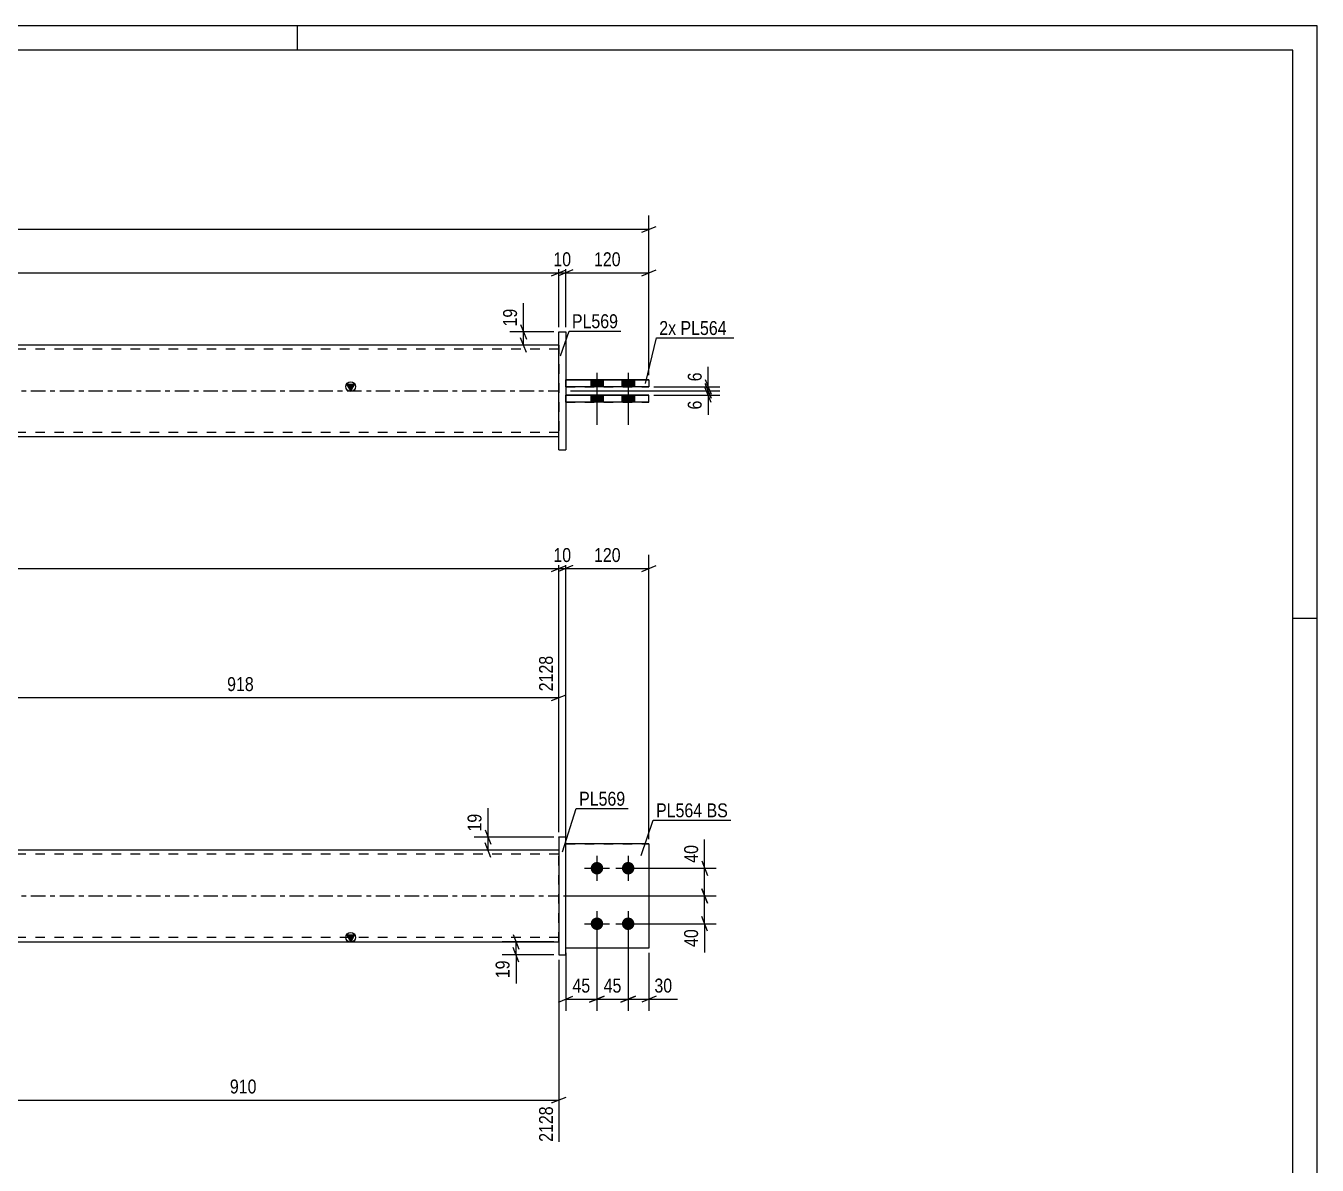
# Model space of a CAD drawing. Header units: millimetres. Extents: x 0 to 594, y 0 to 420.
# Drawn here: x 328.1 to 594, y 185.4 to 420 of the extents above; entities that cross this region are included whole.
import ezdxf

# ---------------------------------------------------------------- set-up
doc = ezdxf.new("R2010")
doc.units = ezdxf.units.MM
doc.linetypes.add('DXK_LINE_DOT2', pattern=[3.9198, 1.9599, -1.9599])
doc.linetypes.add('DXK_LINE_DOT3', pattern=[5.9187, 2.979, -0.9799, 0.9799, -0.9799])
doc.styles.add('Arial Narrow', font='ARIALN.TTF', dxfattribs={"height": 0.2})

# ---------------------------------------------------------------- blocks, each defined once
blk = doc.blocks.new('Unknown-585758953-1127')
at = {"color": 5, "linetype": 'Continuous'}
for p, q in [((594, 420), (0, 420)), ((384, 415), (384, 420)), ((594, 0), (594, 420)), ((589, 415), (5, 415)), ((589, 5), (589, 415)), ((594, 298), (589, 298))]:
    blk.add_line(p, q, dxfattribs=at)
blk = doc.blocks.new('Part-585758953-1978 - 1917')
at = {"color": 2, "linetype": 'Continuous'}
for q in [(439.24, 251.57), (456.39, 251.57)]:
    blk.add_line((456.39, 251.57), q, dxfattribs=at)
at = {"color": 7, "linetype": 'DXK_LINE_DOT2'}
for p, q in [((439.24, 251.57), (456.39, 251.57)), ((439.24, 251.57), (439.24, 251.57)), ((439.24, 230.14), (439.24, 251.57)), ((456.39, 251.57), (456.39, 230.14)), ((456.39, 230.14), (439.24, 230.14)), ((456.39, 230.14), (439.24, 230.14))]:
    blk.add_line(p, q, dxfattribs=at)
blk = doc.blocks.new('Part-585758953-1923 - 1917')
at = {"color": 2, "linetype": 'Continuous'}
for p, q in [((456.39, 251.57), (439.24, 251.57)), ((456.39, 251.57), (456.39, 251.57)), ((456.39, 251.57), (456.39, 230.14)), ((456.39, 230.14), (439.24, 230.14))]:
    blk.add_line(p, q, dxfattribs=at)
at = {"color": 7, "linetype": 'DXK_LINE_DOT2'}
for p, q in [((456.39, 251.57), (439.24, 251.57)), ((439.24, 251.57), (439.24, 251.57)), ((439.24, 230.14), (439.24, 251.57)), ((456.39, 251.57), (456.39, 251.57)), ((456.39, 230.14), (439.24, 230.14))]:
    blk.add_line(p, q, dxfattribs=at)
blk = doc.blocks.new('Bolt-585758953-1928 - 1917')
at = {"linetype": 'Continuous'}
for points in [[(445.67, 247.85), (445.94, 247.82), (446.2, 247.74), (446.43, 247.61), (446.63, 247.43), (446.79, 247.21), (446.9, 246.96), (446.95, 246.7), (446.95, 246.43), (446.9, 246.17), (446.79, 245.92), (446.63, 245.71), (446.43, 245.53), (446.2, 245.39), (445.94, 245.31), (445.67, 245.28), (445.41, 245.31), (445.15, 245.39), (444.92, 245.53), (444.72, 245.71), (444.56, 245.92), (444.45, 246.17), (444.39, 246.43), (444.39, 246.7), (444.45, 246.96), (444.56, 247.21), (444.72, 247.43), (444.92, 247.61), (445.15, 247.74), (445.41, 247.82)], [(452.1, 247.85), (452.37, 247.82), (452.62, 247.74), (452.86, 247.61), (453.06, 247.43), (453.21, 247.21), (453.32, 246.96), (453.38, 246.7), (453.38, 246.43), (453.32, 246.17), (453.21, 245.92), (453.06, 245.71), (452.86, 245.53), (452.62, 245.39), (452.37, 245.31), (452.1, 245.28), (451.83, 245.31), (451.58, 245.39), (451.35, 245.53), (451.15, 245.71), (450.99, 245.92), (450.88, 246.17), (450.82, 246.43), (450.82, 246.7), (450.88, 246.96), (450.99, 247.21), (451.15, 247.43), (451.35, 247.61), (451.58, 247.74), (451.83, 247.82)], [(445.67, 236.42), (445.94, 236.4), (446.2, 236.31), (446.43, 236.18), (446.63, 236), (446.79, 235.78), (446.9, 235.54), (446.95, 235.27), (446.95, 235), (446.9, 234.74), (446.79, 234.5), (446.63, 234.28), (446.43, 234.1), (446.2, 233.96), (445.94, 233.88), (445.67, 233.85), (445.41, 233.88), (445.15, 233.96), (444.92, 234.1), (444.72, 234.28), (444.56, 234.5), (444.45, 234.74), (444.39, 235), (444.39, 235.27), (444.45, 235.54), (444.56, 235.78), (444.72, 236), (444.92, 236.18), (445.15, 236.31), (445.41, 236.4)], [(452.1, 236.42), (452.37, 236.4), (452.62, 236.31), (452.86, 236.18), (453.06, 236), (453.21, 235.78), (453.32, 235.54), (453.38, 235.27), (453.38, 235), (453.32, 234.74), (453.21, 234.5), (453.06, 234.28), (452.86, 234.1), (452.62, 233.96), (452.37, 233.88), (452.1, 233.85), (451.83, 233.88), (451.58, 233.96), (451.35, 234.1), (451.15, 234.28), (450.99, 234.5), (450.88, 234.74), (450.82, 235), (450.82, 235.27), (450.88, 235.54), (450.99, 235.78), (451.15, 236), (451.35, 236.18), (451.58, 236.31), (451.83, 236.4)]]:
    blk.add_hatch(color=1, dxfattribs=at).paths.add_polyline_path(points)
at = {"color": 1, "linetype": 'Continuous'}
for p, q in [((445.67, 249.14), (445.67, 244)), ((452.1, 249.14), (452.1, 244)), ((443.1, 246.57), (448.24, 246.57)), ((449.53, 246.57), (454.67, 246.57)), ((445.67, 237.71), (445.67, 232.57)), ((452.1, 237.71), (452.1, 232.57)), ((443.1, 235.14), (448.24, 235.14)), ((449.53, 235.14), (454.67, 235.14))]:
    blk.add_line(p, q, dxfattribs=at)
blk = doc.blocks.new('Part-585758953-1973 - 1917')
at = {"color": 2, "linetype": 'Continuous'}
for p, q in [((437.82, 252.99), (437.82, 253)), ((437.82, 253), (437.82, 228.71)), ((437.82, 253), (439.24, 253)), ((439.24, 252.99), (437.82, 252.99)), ((439.24, 228.71), (439.24, 253)), ((437.82, 228.71), (439.24, 228.71))]:
    blk.add_line(p, q, dxfattribs=at)
at = {"color": 7, "linetype": 'DXK_LINE_DOT2'}
blk.add_line((437.82, 228.72), (439.24, 228.72), dxfattribs=at)
blk = doc.blocks.new('Part-585758953-1984 - 1917')
at = {"linetype": 'Continuous'}
blk.add_hatch(color=2, dxfattribs=at).paths.add_polyline_path([(394.96, 231.43), (394.16, 232.83), (395.76, 232.83)])
at = {"color": 2, "linetype": 'Continuous'}
for p, q in [((437.82, 250.28), (133.8, 250.28)), ((133.8, 231.43), (437.82, 231.43)), ((394.96, 231.43), (394.16, 232.83)), ((394.16, 232.83), (395.76, 232.83)), ((395.76, 232.83), (394.96, 231.43))]:
    blk.add_line(p, q, dxfattribs=at)
at = {"color": 7, "linetype": 'DXK_LINE_DOT2'}
for p, q in [((437.82, 231.43), (437.82, 250.28)), ((437.82, 249.43), (133.8, 249.43)), ((437.82, 232.28), (133.8, 232.28))]:
    blk.add_line(p, q, dxfattribs=at)
at = {"color": 7, "linetype": 'DXK_LINE_DOT3'}
blk.add_line((133.8, 240.85), (437.82, 240.85), dxfattribs=at)
at = {"color": 2, "linetype": 'Continuous'}
blk.add_circle((394.96, 232.33), 1, dxfattribs=at)
blk = doc.blocks.new('Part-585758953-2460 - 2437')
at = {"color": 2, "linetype": 'Continuous'}
for p, q in [((437.82, 356.98), (437.82, 356.97)), ((437.82, 356.97), (437.82, 356.98)), ((437.82, 356.98), (439.24, 356.98)), ((437.82, 332.68), (437.82, 356.97)), ((437.82, 356.97), (439.24, 356.97)), ((439.24, 356.97), (439.24, 356.98)), ((439.24, 356.98), (439.24, 356.97)), ((439.24, 356.97), (439.24, 332.68)), ((437.82, 332.68), (439.24, 332.68))]:
    blk.add_line(p, q, dxfattribs=at)
at = {"color": 7, "linetype": 'DXK_LINE_DOT2'}
for p, q in [((437.82, 332.69), (439.24, 332.69)), ((439.24, 332.69), (439.24, 332.68))]:
    blk.add_line(p, q, dxfattribs=at)
blk = doc.blocks.new('Bolt-585758953-2444 - 2437')
at = {"linetype": 'Continuous'}
for points in [[(446.96, 347.12), (444.39, 347.12), (444.39, 345.69), (446.96, 345.69)], [(446.96, 347.11), (444.39, 347.11), (444.39, 345.68), (446.96, 345.68)], [(453.39, 347.12), (450.82, 347.12), (450.82, 345.69), (453.39, 345.69)], [(453.39, 347.11), (450.82, 347.11), (450.82, 345.68), (453.39, 345.68)], [(446.96, 343.97), (444.39, 343.97), (444.39, 342.55), (446.96, 342.55)], [(446.96, 343.97), (444.39, 343.97), (444.39, 342.54), (446.96, 342.54)], [(453.39, 343.97), (450.82, 343.97), (450.82, 342.55), (453.39, 342.55)], [(453.39, 343.97), (450.82, 343.97), (450.82, 342.54), (453.39, 342.54)]]:
    blk.add_hatch(color=1, dxfattribs=at).paths.add_polyline_path(points)
at = {"color": 1, "linetype": 'Continuous'}
for p, q in [((445.67, 348.55), (445.67, 337.83)), ((445.67, 348.54), (445.67, 337.83)), ((452.1, 348.55), (452.1, 337.83)), ((452.1, 348.54), (452.1, 337.83)), ((444.39, 347.12), (444.39, 345.69)), ((444.39, 347.11), (444.39, 345.68)), ((446.96, 347.12), (446.96, 345.69)), ((446.96, 347.11), (446.96, 345.68)), ((450.82, 347.12), (450.82, 345.69)), ((450.82, 347.11), (450.82, 345.68)), ((453.39, 347.12), (453.39, 345.69)), ((453.39, 347.11), (453.39, 345.68)), ((444.39, 343.97), (444.39, 342.55)), ((444.39, 343.97), (444.39, 342.54)), ((446.96, 343.97), (446.96, 342.55)), ((446.96, 343.97), (446.96, 342.54)), ((450.82, 343.97), (450.82, 342.55)), ((450.82, 343.97), (450.82, 342.54)), ((453.39, 343.97), (453.39, 342.55)), ((453.39, 343.97), (453.39, 342.54))]:
    blk.add_line(p, q, dxfattribs=at)
blk = doc.blocks.new('Part-585758953-2472 - 2437')
at = {"linetype": 'Continuous'}
blk.add_hatch(color=2, dxfattribs=at).paths.add_polyline_path([(394.96, 344.83), (394.16, 346.23), (395.76, 346.23)])
at = {"color": 2, "linetype": 'Continuous'}
for p, q in [((437.82, 354.26), (133.8, 354.26)), ((394.96, 344.83), (394.16, 346.23)), ((394.16, 346.23), (395.76, 346.23)), ((395.76, 346.23), (394.96, 344.83)), ((437.82, 335.4), (133.8, 335.4))]:
    blk.add_line(p, q, dxfattribs=at)
at = {"color": 7, "linetype": 'DXK_LINE_DOT2'}
for p, q in [((437.82, 354.26), (437.82, 335.4)), ((437.82, 353.4), (133.8, 353.4)), ((437.82, 336.26), (133.8, 336.26))]:
    blk.add_line(p, q, dxfattribs=at)
at = {"color": 7, "linetype": 'DXK_LINE_DOT3'}
blk.add_line((133.8, 344.83), (437.82, 344.83), dxfattribs=at)
at = {"color": 2, "linetype": 'Continuous'}
blk.add_circle((394.96, 345.73), 1, dxfattribs=at)
blk = doc.blocks.new('Part-585758953-2477 - 2437')
at = {"color": 2, "linetype": 'Continuous'}
for p, q in [((456.39, 343.98), (439.24, 343.98)), ((439.24, 343.97), (456.39, 343.97)), ((456.39, 342.54), (456.39, 343.98)), ((456.39, 342.54), (439.24, 342.54))]:
    blk.add_line(p, q, dxfattribs=at)
at = {"color": 7, "linetype": 'DXK_LINE_DOT2'}
for p, q in [((439.24, 342.54), (439.24, 343.98)), ((439.24, 342.55), (456.39, 342.55))]:
    blk.add_line(p, q, dxfattribs=at)
blk = doc.blocks.new('Part-585758953-2482 - 2437')
at = {"color": 2, "linetype": 'Continuous'}
for p, q in [((456.39, 347.12), (439.24, 347.12)), ((439.24, 347.11), (456.39, 347.11)), ((456.39, 347.12), (456.39, 345.68)), ((456.39, 345.68), (439.24, 345.68))]:
    blk.add_line(p, q, dxfattribs=at)
at = {"color": 7, "linetype": 'DXK_LINE_DOT2'}
for p, q in [((439.24, 345.68), (439.24, 347.12)), ((439.24, 345.69), (456.39, 345.69))]:
    blk.add_line(p, q, dxfattribs=at)
blk = doc.blocks.new('StraightDimension-585758953-2246 - 1917')
at = {"color": 7, "linetype": 'Continuous'}
for p, q in [((467.25, 248.07), (468.45, 245.07)), ((453.1, 246.57), (470.25, 246.57)), ((467.85, 240.85), (467.85, 246.57)), ((468.45, 239.35), (467.25, 242.35)), ((438.82, 240.85), (470.25, 240.85))]:
    blk.add_line(p, q, dxfattribs=at)
at = {"color": 0}
blk.add_wipeout([(467.1, 251.95), (462.9, 251.95), (462.9, 247.09), (467.1, 247.09)], dxfattribs=at)
at = {"color": 7, "linetype": 'Continuous'}
blk.add_line((467.85, 246.57), (467.85, 252.47), dxfattribs=at)
blk.add_line((467.85, 246.57), (467.85, 252.47), dxfattribs=at)
at = {"color": 3, "style": 'Arial Narrow'}
blk.add_text('40', height=2.863, rotation=90.0002, dxfattribs=at).set_placement((466.5, 247.69))
blk = doc.blocks.new('StraightDimension-585758953-2189 - 1917')
at = {"color": 7, "linetype": 'Continuous'}
for p, q in [((445.67, 234.14), (445.67, 217.22)), ((439.24, 229.14), (439.24, 217.22)), ((437.74, 219.02), (440.74, 220.22)), ((439.24, 219.62), (445.67, 219.62)), ((447.17, 220.22), (444.17, 219.02))]:
    blk.add_line(p, q, dxfattribs=at)
at = {"color": 0}
blk.add_wipeout([(444.89, 220.37), (444.89, 224.57), (440.03, 224.57), (440.03, 220.37)], dxfattribs=at)
at = {"color": 3, "style": 'Arial Narrow'}
blk.add_text('45', height=2.863, dxfattribs=at).set_placement((440.63, 220.97))
blk = doc.blocks.new('StraightDimension-585758953-2080 - 1917')
at = {"color": 7, "linetype": 'Continuous'}
for p, q in [((307.82, 230.43), (307.82, 190.23)), ((437.82, 227.71), (437.82, 190.23)), ((309.32, 199.44), (306.32, 198.24)), ((307.82, 198.84), (437.82, 198.84)), ((436.32, 198.24), (439.32, 199.44))]:
    blk.add_line(p, q, dxfattribs=at)
at = {"color": 0}
blk.add_wipeout([(376.16, 199.59), (376.16, 203.79), (369.48, 203.79), (369.48, 199.59)], dxfattribs=at)
at = {"color": 0, "linetype": 'Continuous'}
blk.add_wipeout([(437.22, 198.14), (433.02, 198.14), (433.02, 189.63), (437.22, 189.63)], dxfattribs=at)
at = {"color": 3, "style": 'Arial Narrow'}
blk.add_text('910', height=2.863, dxfattribs=at).set_placement((370.08, 200.19))
at = {"color": 3, "linetype": 'Continuous', "style": 'Arial Narrow'}
blk.add_text('2128', height=2.863, rotation=90.0002, dxfattribs=at).set_placement((436.62, 190.23))
blk = doc.blocks.new('StraightDimension-585758953-2342 - 1917')
at = {"color": 7, "linetype": 'Continuous'}
for p, q in [((436.32, 307.66), (439.32, 308.86)), ((437.82, 253.99), (437.82, 311.11)), ((133.8, 308.26), (437.82, 308.26))]:
    blk.add_line(p, q, dxfattribs=at)
blk = doc.blocks.new('StraightDimension-585758953-2034 - 1917')
at = {"color": 7, "linetype": 'Continuous'}
for p, q in [((306.7, 251.28), (306.7, 290.3)), ((437.82, 253.99), (437.82, 290.3)), ((308.2, 282.29), (305.2, 281.09)), ((436.32, 281.09), (439.32, 282.29)), ((306.7, 281.69), (437.82, 281.69))]:
    blk.add_line(p, q, dxfattribs=at)
at = {"color": 0, "linetype": 'Continuous'}
blk.add_wipeout([(437.22, 290.9), (433.02, 290.9), (433.02, 282.39), (437.22, 282.39)], dxfattribs=at)
at = {"color": 0}
blk.add_wipeout([(375.6, 282.44), (375.6, 286.64), (368.91, 286.64), (368.91, 282.44)], dxfattribs=at)
at = {"color": 3, "linetype": 'Continuous', "style": 'Arial Narrow'}
blk.add_text('2128', height=2.863, rotation=90.0002, dxfattribs=at).set_placement((436.62, 282.99))
at = {"color": 3, "style": 'Arial Narrow'}
blk.add_text('918', height=2.863, dxfattribs=at).set_placement((369.51, 283.04))
blk = doc.blocks.new('StraightDimension-585758953-2215 - 1917')
at = {"color": 7, "linetype": 'Continuous'}
for p, q in [((452.1, 234.14), (452.1, 217.22)), ((456.39, 229.14), (456.39, 217.22)), ((450.6, 219.02), (453.6, 220.22)), ((452.1, 219.62), (456.39, 219.62)), ((457.89, 220.22), (454.89, 219.02))]:
    blk.add_line(p, q, dxfattribs=at)
at = {"color": 0}
blk.add_wipeout([(461.77, 220.37), (461.77, 224.57), (456.91, 224.57), (456.91, 220.37)], dxfattribs=at)
at = {"color": 7, "linetype": 'Continuous'}
blk.add_line((456.39, 219.62), (462.29, 219.62), dxfattribs=at)
blk.add_line((456.39, 219.62), (462.29, 219.62), dxfattribs=at)
at = {"color": 3, "style": 'Arial Narrow'}
blk.add_text('30', height=2.863, dxfattribs=at).set_placement((457.51, 220.97))
blk = doc.blocks.new('StraightDimension-585758953-2180 - 1917')
at = {"color": 7, "linetype": 'Continuous'}
for p, q in [((436.82, 231.43), (426.17, 231.43)), ((428.42, 232.93), (429.62, 229.93)), ((429.02, 228.71), (429.02, 231.43)), ((429.62, 227.21), (428.42, 230.21)), ((436.82, 228.71), (426.17, 228.71))]:
    blk.add_line(p, q, dxfattribs=at)
at = {"color": 0}
blk.add_wipeout([(428.27, 228.18), (424.07, 228.18), (424.07, 223.32), (428.27, 223.32)], dxfattribs=at)
at = {"color": 7, "linetype": 'Continuous'}
blk.add_line((429.02, 228.71), (429.02, 222.8), dxfattribs=at)
blk.add_line((429.02, 228.71), (429.02, 222.8), dxfattribs=at)
at = {"color": 3, "style": 'Arial Narrow'}
blk.add_text('19', height=2.863, rotation=90.0002, dxfattribs=at).set_placement((427.67, 223.92))
blk = doc.blocks.new('StraightDimension-585758953-2205 - 1917')
at = {"color": 7, "linetype": 'Continuous'}
for p, q in [((445.67, 234.14), (445.67, 217.22)), ((452.1, 234.14), (452.1, 217.22)), ((444.17, 219.02), (447.17, 220.22)), ((445.67, 219.62), (452.1, 219.62)), ((453.6, 220.22), (450.6, 219.02))]:
    blk.add_line(p, q, dxfattribs=at)
at = {"color": 0}
blk.add_wipeout([(451.32, 220.37), (451.32, 224.57), (446.46, 224.57), (446.46, 220.37)], dxfattribs=at)
at = {"color": 3, "style": 'Arial Narrow'}
blk.add_text('45', height=2.863, dxfattribs=at).set_placement((447.06, 220.97))
blk = doc.blocks.new('StraightDimension-585758953-2259 - 1917')
at = {"color": 7, "linetype": 'Continuous'}
for p, q in [((467.25, 242.35), (468.45, 239.35)), ((438.82, 240.85), (470.25, 240.85)), ((467.85, 235.14), (467.85, 240.85)), ((453.1, 235.14), (470.25, 235.14)), ((468.45, 233.64), (467.25, 236.64))]:
    blk.add_line(p, q, dxfattribs=at)
at = {"color": 0}
blk.add_wipeout([(467.1, 234.61), (462.9, 234.61), (462.9, 229.76), (467.1, 229.76)], dxfattribs=at)
at = {"color": 7, "linetype": 'Continuous'}
blk.add_line((467.85, 235.14), (467.85, 229.23), dxfattribs=at)
blk.add_line((467.85, 235.14), (467.85, 229.23), dxfattribs=at)
at = {"color": 3, "style": 'Arial Narrow'}
blk.add_text('40', height=2.863, rotation=90.0002, dxfattribs=at).set_placement((466.5, 230.36))
blk = doc.blocks.new('StraightDimension-585758953-2296 - 1917')
at = {"color": 7, "linetype": 'Continuous'}
for p, q in [((436.82, 252.99), (420.39, 252.99)), ((422.64, 254.49), (423.84, 251.49)), ((423.24, 250.28), (423.24, 252.99)), ((436.82, 250.28), (420.39, 250.28)), ((423.84, 248.78), (422.64, 251.78))]:
    blk.add_line(p, q, dxfattribs=at)
at = {"color": 0}
blk.add_wipeout([(422.49, 258.37), (418.29, 258.37), (418.29, 253.52), (422.49, 253.52)], dxfattribs=at)
at = {"color": 7, "linetype": 'Continuous'}
blk.add_line((423.24, 252.99), (423.24, 258.9), dxfattribs=at)
blk.add_line((423.24, 252.99), (423.24, 258.9), dxfattribs=at)
at = {"color": 3, "style": 'Arial Narrow'}
blk.add_text('19', height=2.863, rotation=90.0002, dxfattribs=at).set_placement((421.89, 254.12))
blk = doc.blocks.new('StraightDimension-585758953-2303 - 1917')
at = {"color": 7, "linetype": 'Continuous'}
for p, q in [((440.74, 308.86), (437.74, 307.66)), ((439.24, 252.57), (439.24, 311.11)), ((454.89, 307.66), (457.89, 308.86)), ((456.39, 252.57), (456.39, 311.11)), ((439.24, 308.26), (456.39, 308.26))]:
    blk.add_line(p, q, dxfattribs=at)
at = {"color": 0}
blk.add_wipeout([(451.16, 309.01), (451.16, 313.21), (444.47, 313.21), (444.47, 309.01)], dxfattribs=at)
at = {"color": 3, "style": 'Arial Narrow'}
blk.add_text('120', height=2.863, dxfattribs=at).set_placement((445.07, 309.61))
blk = doc.blocks.new('StraightDimension-585758953-2325 - 1917')
at = {"color": 7, "linetype": 'Continuous'}
for p, q in [((436.32, 307.66), (439.32, 308.86)), ((440.74, 308.86), (437.74, 307.66)), ((437.82, 253.99), (437.82, 311.11)), ((439.24, 252.57), (439.24, 311.11)), ((437.82, 308.26), (439.24, 308.26))]:
    blk.add_line(p, q, dxfattribs=at)
at = {"color": 0}
blk.add_wipeout([(440.96, 309.01), (440.96, 313.21), (436.1, 313.21), (436.1, 309.01)], dxfattribs=at)
at = {"color": 3, "style": 'Arial Narrow'}
blk.add_text('10', height=2.863, dxfattribs=at).set_placement((436.7, 309.61))
blk = doc.blocks.new('StraightDimension-585758953-2547 - 2437')
at = {"color": 7, "linetype": 'Continuous'}
for p, q in [((456.39, 348.11), (456.39, 380.97)), ((115.23, 378.12), (456.39, 378.12)), ((454.89, 377.52), (457.89, 378.72))]:
    blk.add_line(p, q, dxfattribs=at)
blk = doc.blocks.new('StraightDimension-585758953-2620 - 2437')
at = {"color": 7, "linetype": 'Continuous'}
for p, q in [((467.99, 346.33), (469.19, 343.33)), ((440.24, 344.83), (470.99, 344.83)), ((457.39, 343.97), (470.99, 343.97)), ((469.19, 342.47), (467.99, 345.47)), ((468.59, 343.97), (468.59, 344.83))]:
    blk.add_line(p, q, dxfattribs=at)
at = {"color": 0}
blk.add_wipeout([(467.84, 343.44), (463.64, 343.44), (463.64, 340.41), (467.84, 340.41)], dxfattribs=at)
at = {"color": 7, "linetype": 'Continuous'}
blk.add_line((468.59, 343.97), (468.59, 339.89), dxfattribs=at)
blk.add_line((468.59, 343.97), (468.59, 339.89), dxfattribs=at)
at = {"color": 3, "style": 'Arial Narrow'}
blk.add_text('6', height=2.86, rotation=90.0002, dxfattribs=at).set_placement((467.24, 341.01))
blk = doc.blocks.new('StraightDimension-585758953-2578 - 2437')
at = {"color": 7, "linetype": 'Continuous'}
for p, q in [((436.32, 368.56), (439.32, 369.76)), ((437.82, 357.98), (437.82, 372.01)), ((133.8, 369.16), (437.82, 369.16))]:
    blk.add_line(p, q, dxfattribs=at)
blk = doc.blocks.new('StraightDimension-585758953-2558 - 2437')
at = {"color": 7, "linetype": 'Continuous'}
for p, q in [((440.74, 369.76), (437.74, 368.56)), ((439.24, 357.98), (439.24, 372.01)), ((454.89, 368.56), (457.89, 369.76)), ((456.39, 348.11), (456.39, 372.01)), ((439.24, 369.16), (456.39, 369.16))]:
    blk.add_line(p, q, dxfattribs=at)
at = {"color": 0}
blk.add_wipeout([(451.16, 369.91), (451.16, 374.11), (444.47, 374.11), (444.47, 369.91)], dxfattribs=at)
at = {"color": 3, "style": 'Arial Narrow'}
blk.add_text('120', height=2.863, dxfattribs=at).set_placement((445.07, 370.51))
blk = doc.blocks.new('StraightDimension-585758953-2568 - 2437')
at = {"color": 7, "linetype": 'Continuous'}
for p, q in [((436.32, 368.56), (439.32, 369.76)), ((440.74, 369.76), (437.74, 368.56)), ((437.82, 357.98), (437.82, 372.01)), ((439.24, 357.98), (439.24, 372.01)), ((437.82, 369.16), (439.24, 369.16))]:
    blk.add_line(p, q, dxfattribs=at)
at = {"color": 0}
blk.add_wipeout([(440.96, 369.91), (440.96, 374.11), (436.1, 374.11), (436.1, 369.91)], dxfattribs=at)
at = {"color": 3, "style": 'Arial Narrow'}
blk.add_text('10', height=2.863, dxfattribs=at).set_placement((436.7, 370.51))
blk = doc.blocks.new('StraightDimension-585758953-2609 - 2437')
at = {"color": 7, "linetype": 'Continuous'}
for p, q in [((436.82, 356.98), (427.71, 356.98)), ((429.96, 358.48), (431.16, 355.48)), ((430.56, 354.26), (430.56, 356.98)), ((436.82, 354.26), (427.71, 354.26)), ((431.16, 352.76), (429.96, 355.76))]:
    blk.add_line(p, q, dxfattribs=at)
at = {"color": 0}
blk.add_wipeout([(429.81, 362.36), (425.61, 362.36), (425.61, 357.5), (429.81, 357.5)], dxfattribs=at)
at = {"color": 7, "linetype": 'Continuous'}
blk.add_line((430.56, 356.98), (430.56, 362.88), dxfattribs=at)
blk.add_line((430.56, 356.98), (430.56, 362.88), dxfattribs=at)
at = {"color": 3, "style": 'Arial Narrow'}
blk.add_text('19', height=2.863, rotation=90.0002, dxfattribs=at).set_placement((429.21, 358.1))
blk = doc.blocks.new('StraightDimension-585758953-2629 - 2437')
at = {"color": 7, "linetype": 'Continuous'}
for p, q in [((467.99, 347.18), (469.19, 344.18)), ((469.19, 343.33), (467.99, 346.33)), ((440.24, 344.83), (470.99, 344.83)), ((457.39, 345.68), (470.99, 345.68)), ((468.59, 344.83), (468.59, 345.68))]:
    blk.add_line(p, q, dxfattribs=at)
at = {"color": 0}
blk.add_wipeout([(467.84, 349.23), (463.64, 349.23), (463.64, 346.21), (467.84, 346.21)], dxfattribs=at)
at = {"color": 7, "linetype": 'Continuous'}
blk.add_line((468.59, 345.68), (468.59, 349.76), dxfattribs=at)
blk.add_line((468.59, 345.68), (468.59, 349.76), dxfattribs=at)
at = {"color": 3, "style": 'Arial Narrow'}
blk.add_text('6', height=2.86, rotation=90.0002, dxfattribs=at).set_placement((467.24, 346.81))
blk = doc.blocks.new('Mark-585758953-1969 - 1917')
at = {"color": 0}
blk.add_wipeout([(451.51, 259.44), (451.51, 262.44), (442, 262.44), (442, 259.44)], dxfattribs=at)
blk.add_wipeout([(451.51, 259.44), (451.51, 262.44), (442, 262.44), (442, 259.44)], dxfattribs=at)
at = {"color": 30, "linetype": 'Continuous'}
for p, q in [((438.55, 249.96), (441.4, 258.84)), ((441.4, 258.84), (452.11, 258.84))]:
    blk.add_line(p, q, dxfattribs=at)
at = {"color": 3, "style": 'Arial Narrow'}
blk.add_text('PL569', height=2.863, dxfattribs=at).set_placement((442, 259.44))
blk = doc.blocks.new('MarkSet-585758953-2428 - 1917')
at = {"color": 0}
blk.add_wipeout([(467.35, 257.05), (467.35, 260.05), (457.85, 260.05), (457.85, 257.05)], dxfattribs=at)
blk.add_wipeout([(467.35, 257.05), (467.35, 260.05), (457.85, 260.05), (457.85, 257.05)], dxfattribs=at)
at = {"color": 30, "linetype": 'Continuous'}
blk.add_line((454.75, 249.21), (457.25, 256.45), dxfattribs=at)
at = {"color": 0}
blk.add_wipeout([(472.64, 257.05), (472.64, 260.05), (468.25, 260.05), (468.25, 257.05)], dxfattribs=at)
blk.add_wipeout([(472.64, 257.05), (472.64, 260.05), (468.25, 260.05), (468.25, 257.05)], dxfattribs=at)
at = {"color": 30, "linetype": 'Continuous'}
blk.add_line((457.25, 256.45), (473.24, 256.45), dxfattribs=at)
at = {"color": 3, "style": 'Arial Narrow'}
for s, p in [('PL564', (457.85, 257.05)), ('BS', (468.25, 257.05))]:
    blk.add_text(s, height=2.863, dxfattribs=at).set_placement(p)
blk = doc.blocks.new('Mark-585758953-2456 - 2437')
at = {"color": 0}
blk.add_wipeout([(450.02, 357.75), (450.02, 360.75), (440.52, 360.75), (440.52, 357.75)], dxfattribs=at)
blk.add_wipeout([(450.02, 357.75), (450.02, 360.75), (440.52, 360.75), (440.52, 357.75)], dxfattribs=at)
at = {"color": 30, "linetype": 'Continuous'}
for p, q in [((438.14, 352.08), (439.92, 357.15)), ((439.92, 357.15), (450.62, 357.15))]:
    blk.add_line(p, q, dxfattribs=at)
at = {"color": 3, "style": 'Arial Narrow'}
blk.add_text('PL569', height=2.863, dxfattribs=at).set_placement((440.52, 357.75))
blk = doc.blocks.new('MarkSet-585758953-2699 - 2437')
at = {"color": 0}
blk.add_wipeout([(461.98, 356.35), (461.98, 359.35), (458.51, 359.35), (458.51, 356.35)], dxfattribs=at)
blk.add_wipeout([(461.98, 356.35), (461.98, 359.35), (458.51, 359.35), (458.51, 356.35)], dxfattribs=at)
at = {"color": 30, "linetype": 'Continuous'}
blk.add_line((455.7, 346.33), (457.91, 355.75), dxfattribs=at)
at = {"color": 0}
blk.add_wipeout([(472.39, 356.35), (472.39, 359.35), (462.88, 359.35), (462.88, 356.35)], dxfattribs=at)
blk.add_wipeout([(472.39, 356.35), (472.39, 359.35), (462.88, 359.35), (462.88, 356.35)], dxfattribs=at)
at = {"color": 30, "linetype": 'Continuous'}
blk.add_line((457.91, 355.75), (473.89, 355.75), dxfattribs=at)
at = {"color": 3, "style": 'Arial Narrow'}
for s, p in [('2x', (458.51, 356.35)), ('PL564', (462.88, 356.35))]:
    blk.add_text(s, height=2.863, dxfattribs=at).set_placement(p)

msp = doc.modelspace()

# ---------------------------------------------------------------- block references
for name in ['Unknown-585758953-1127', 'Part-585758953-2460 - 2437', 'Part-585758953-2472 - 2437', 'Bolt-585758953-2444 - 2437', 'Part-585758953-2482 - 2437', 'Part-585758953-2477 - 2437', 'Part-585758953-1973 - 1917', 'Part-585758953-1984 - 1917', 'Part-585758953-1978 - 1917', 'Part-585758953-1923 - 1917', 'Bolt-585758953-1928 - 1917']:
    msp.add_blockref(name, (0, 0))

# ---------------------------------------------------------------- next in the draw order: block references
for name in ['StraightDimension-585758953-2547 - 2437', 'StraightDimension-585758953-2620 - 2437', 'StraightDimension-585758953-2246 - 1917', 'StraightDimension-585758953-2189 - 1917', 'StraightDimension-585758953-2215 - 1917']:
    msp.add_blockref(name, (0, 0))

# ---------------------------------------------------------------- next in the draw order: block references
for name in ['StraightDimension-585758953-2578 - 2437', 'StraightDimension-585758953-2342 - 1917', 'StraightDimension-585758953-2205 - 1917', 'StraightDimension-585758953-2080 - 1917']:
    msp.add_blockref(name, (0, 0))

# ---------------------------------------------------------------- next in the draw order: block references
for name in ['StraightDimension-585758953-2558 - 2437', 'StraightDimension-585758953-2034 - 1917', 'StraightDimension-585758953-2259 - 1917', 'StraightDimension-585758953-2180 - 1917']:
    msp.add_blockref(name, (0, 0))

# ---------------------------------------------------------------- next in the draw order: block references
for name in ['StraightDimension-585758953-2568 - 2437', 'StraightDimension-585758953-2629 - 2437', 'StraightDimension-585758953-2296 - 1917']:
    msp.add_blockref(name, (0, 0))

# ---------------------------------------------------------------- next in the draw order: block references
for name in ['StraightDimension-585758953-2609 - 2437', 'MarkSet-585758953-2699 - 2437', 'StraightDimension-585758953-2303 - 1917']:
    msp.add_blockref(name, (0, 0))

# ---------------------------------------------------------------- next in the draw order: block references
for name in ['Mark-585758953-2456 - 2437', 'StraightDimension-585758953-2325 - 1917', 'MarkSet-585758953-2428 - 1917']:
    msp.add_blockref(name, (0, 0))

# ---------------------------------------------------------------- next in the draw order: block references
msp.add_blockref('Mark-585758953-1969 - 1917', (0, 0))

doc.saveas('drawing.dxf')
